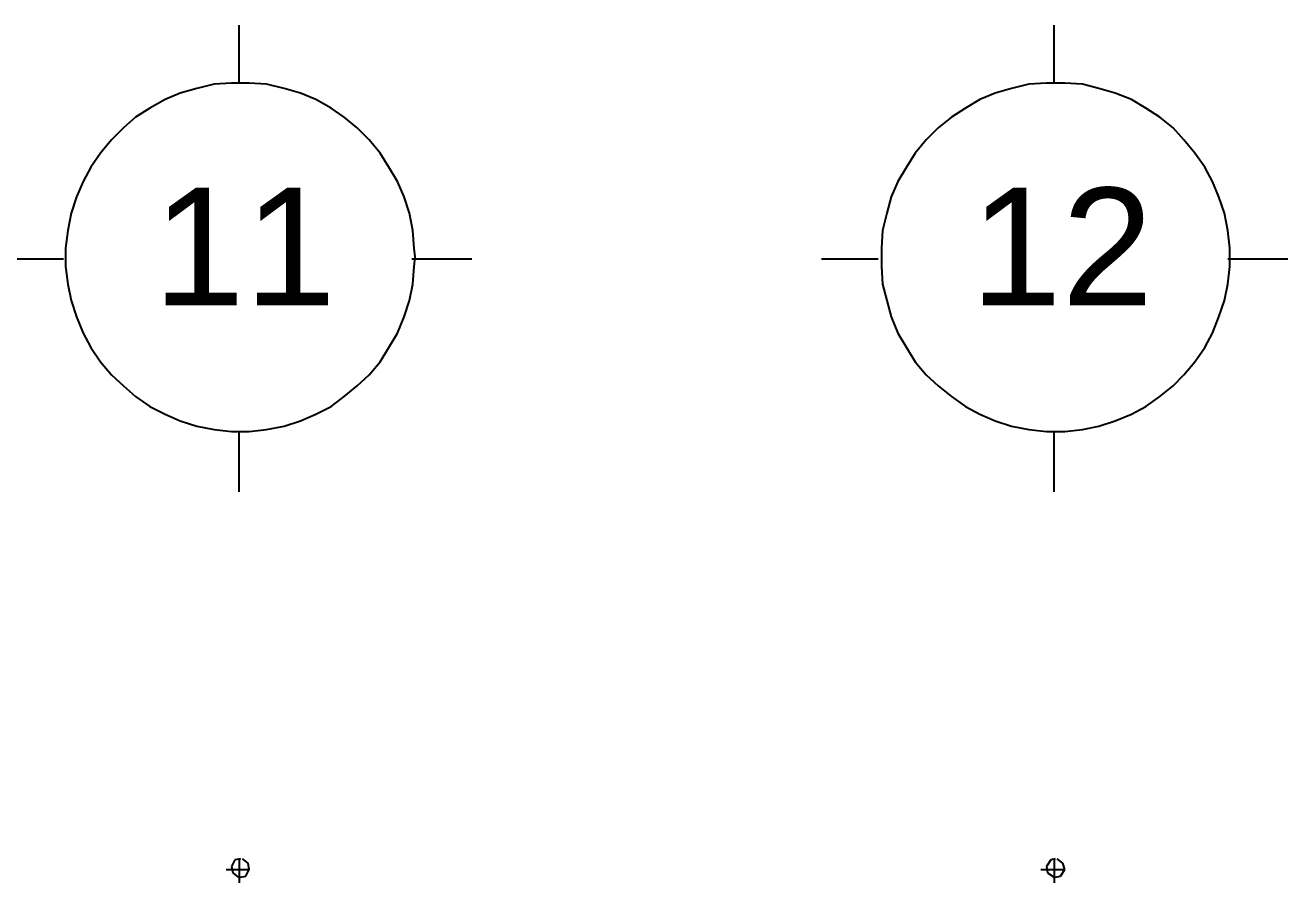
# Model space of a CAD drawing. Header units: millimetres. Extents: x 5 to 415, y 48 to 251.
# Drawn here: x 153.93 to 174.32, y 237.58 to 251.43 of the extents above; entities that cross this region are included whole.
import ezdxf

# ---------------------------------------------------------------- set-up
doc = ezdxf.new("R2010")
doc.units = ezdxf.units.MM
doc.layers.add('P', color=7, linetype='Continuous')
doc.layers.add('T', color=7, linetype='Continuous')

msp = doc.modelspace()

# ---------------------------------------------------------------- linework, layer by layer
at = {"layer": 'P'}
for points in [[(157.392, 250.49), (157.392, 251.425)], [(170.55, 250.49), (170.55, 251.425)], [(156.704, 250.402), (156.439, 250.331)], [(156.986, 250.472), (156.704, 250.402)], [(157.268, 250.49), (156.986, 250.472)], [(157.409, 250.49), (157.268, 250.49)], [(157.551, 250.49), (157.409, 250.49)], [(157.833, 250.472), (157.551, 250.49)], [(158.115, 250.402), (157.833, 250.472)], [(158.38, 250.331), (158.115, 250.402)], [(169.863, 250.402), (169.598, 250.331)], [(170.145, 250.472), (169.863, 250.402)], [(170.427, 250.49), (170.145, 250.472)], [(170.568, 250.49), (170.427, 250.49)], [(170.727, 250.49), (170.568, 250.49)], [(171.009, 250.472), (170.727, 250.49)], [(171.274, 250.402), (171.009, 250.472)], [(171.538, 250.331), (171.274, 250.402)], [(156.192, 250.225), (155.945, 250.084)], [(156.439, 250.331), (156.192, 250.225)], [(158.627, 250.225), (158.38, 250.331)], [(158.873, 250.084), (158.627, 250.225)], [(169.351, 250.225), (169.122, 250.084)], [(169.598, 250.331), (169.351, 250.225)], [(171.803, 250.225), (171.538, 250.331)], [(172.032, 250.084), (171.803, 250.225)], [(155.945, 250.084), (155.716, 249.943)], [(159.085, 249.943), (158.873, 250.084)], [(169.122, 250.084), (168.892, 249.943)], [(172.261, 249.943), (172.032, 250.084)], [(155.716, 249.943), (155.522, 249.767)], [(159.297, 249.767), (159.085, 249.943)], [(168.892, 249.943), (168.681, 249.767)], [(172.473, 249.767), (172.261, 249.943)], [(155.522, 249.767), (155.328, 249.573)], [(159.491, 249.573), (159.297, 249.767)], [(168.681, 249.767), (168.487, 249.573)], [(172.649, 249.573), (172.473, 249.767)], [(155.328, 249.573), (155.152, 249.361)], [(159.667, 249.361), (159.491, 249.573)], [(168.487, 249.573), (168.31, 249.361)], [(172.826, 249.361), (172.649, 249.573)], [(155.152, 249.361), (154.993, 249.132)], [(159.808, 249.132), (159.667, 249.361)], [(168.31, 249.361), (168.169, 249.132)], [(172.985, 249.132), (172.826, 249.361)], [(154.993, 249.132), (154.869, 248.902)], [(159.949, 248.902), (159.808, 249.132)], [(168.169, 249.132), (168.028, 248.902)], [(173.108, 248.902), (172.985, 249.132)], [(154.869, 248.902), (154.764, 248.655)], [(160.055, 248.655), (159.949, 248.902)], [(168.028, 248.902), (167.922, 248.655)], [(173.214, 248.655), (173.108, 248.902)], [(154.764, 248.655), (154.675, 248.391)], [(160.143, 248.391), (160.055, 248.655)], [(167.922, 248.655), (167.852, 248.391)], [(173.302, 248.391), (173.214, 248.655)], [(154.675, 248.391), (154.623, 248.109)], [(160.196, 248.109), (160.143, 248.391)], [(167.852, 248.391), (167.781, 248.109)], [(173.355, 248.109), (173.302, 248.391)], [(154.623, 248.109), (154.587, 247.826)], [(160.214, 247.826), (160.196, 248.109)], [(167.781, 248.109), (167.763, 247.826)], [(173.39, 247.826), (173.355, 248.109)], [(154.587, 247.826), (154.587, 247.685)], [(160.232, 247.685), (160.214, 247.826)], [(167.763, 247.826), (167.763, 247.685)], [(173.39, 247.685), (173.39, 247.826)], [(154.552, 247.65), (153.617, 247.65)], [(154.587, 247.685), (154.587, 247.527)], [(161.149, 247.65), (160.179, 247.65)], [(160.214, 247.527), (160.232, 247.685)], [(167.711, 247.65), (166.793, 247.65)], [(167.763, 247.685), (167.763, 247.527)], [(174.325, 247.65), (173.355, 247.65)], [(173.39, 247.527), (173.39, 247.685)], [(154.587, 247.527), (154.623, 247.244)], [(160.196, 247.244), (160.214, 247.527)], [(167.763, 247.527), (167.781, 247.244)], [(173.355, 247.244), (173.39, 247.527)], [(154.623, 247.244), (154.675, 246.98)], [(160.143, 246.98), (160.196, 247.244)], [(167.781, 247.244), (167.852, 246.98)], [(173.302, 246.98), (173.355, 247.244)], [(154.675, 246.98), (154.764, 246.715)], [(160.055, 246.715), (160.143, 246.98)], [(167.852, 246.98), (167.922, 246.715)], [(173.214, 246.715), (173.302, 246.98)], [(154.764, 246.715), (154.869, 246.451)], [(159.949, 246.451), (160.055, 246.715)], [(167.922, 246.715), (168.028, 246.451)], [(173.108, 246.451), (173.214, 246.715)], [(154.869, 246.451), (154.993, 246.221)], [(159.808, 246.221), (159.949, 246.451)], [(168.028, 246.451), (168.169, 246.221)], [(172.985, 246.221), (173.108, 246.451)], [(154.993, 246.221), (155.152, 245.992)], [(159.667, 245.992), (159.808, 246.221)], [(168.169, 246.221), (168.31, 245.992)], [(172.826, 245.992), (172.985, 246.221)], [(155.152, 245.992), (155.328, 245.78)], [(159.491, 245.78), (159.667, 245.992)], [(168.31, 245.992), (168.487, 245.78)], [(172.649, 245.78), (172.826, 245.992)], [(155.328, 245.78), (155.522, 245.604)], [(159.297, 245.604), (159.491, 245.78)], [(168.487, 245.78), (168.681, 245.604)], [(172.473, 245.604), (172.649, 245.78)], [(155.522, 245.604), (155.716, 245.428)], [(159.085, 245.428), (159.297, 245.604)], [(168.681, 245.604), (168.892, 245.428)], [(172.261, 245.428), (172.473, 245.604)], [(155.716, 245.428), (155.945, 245.269)], [(158.873, 245.269), (159.085, 245.428)], [(168.892, 245.428), (169.122, 245.269)], [(172.032, 245.269), (172.261, 245.428)], [(155.945, 245.269), (156.192, 245.145)], [(156.192, 245.145), (156.439, 245.039)], [(158.38, 245.039), (158.627, 245.145)], [(158.627, 245.145), (158.873, 245.269)], [(169.122, 245.269), (169.351, 245.145)], [(169.351, 245.145), (169.598, 245.039)], [(171.538, 245.039), (171.803, 245.145)], [(171.803, 245.145), (172.032, 245.269)], [(156.439, 245.039), (156.704, 244.951)], [(156.704, 244.951), (156.986, 244.898)], [(156.986, 244.898), (157.268, 244.863)], [(157.551, 244.863), (157.833, 244.898)], [(157.833, 244.898), (158.115, 244.951)], [(158.115, 244.951), (158.38, 245.039)], [(169.598, 245.039), (169.863, 244.951)], [(169.863, 244.951), (170.145, 244.898)], [(170.145, 244.898), (170.427, 244.863)], [(170.727, 244.863), (171.009, 244.898)], [(171.009, 244.898), (171.274, 244.951)], [(171.274, 244.951), (171.538, 245.039)], [(157.268, 244.863), (157.409, 244.863)], [(157.392, 243.893), (157.392, 244.863)], [(157.409, 244.863), (157.551, 244.863)], [(170.427, 244.863), (170.568, 244.863)], [(170.55, 243.893), (170.55, 244.863)], [(170.568, 244.863), (170.727, 244.863)], [(157.409, 237.966), (157.321, 237.949)], [(157.392, 237.966), (157.392, 237.578)], [(157.533, 237.896), (157.445, 237.966)], [(170.568, 237.966), (170.498, 237.949)], [(170.55, 237.966), (170.55, 237.578)], [(170.692, 237.896), (170.603, 237.966)], [(157.18, 237.79), (157.551, 237.79)], [(157.321, 237.949), (157.268, 237.843)], [(157.268, 237.843), (157.286, 237.737)], [(157.498, 237.684), (157.551, 237.79)], [(157.551, 237.79), (157.533, 237.896)], [(170.339, 237.79), (170.727, 237.79)], [(170.498, 237.949), (170.427, 237.843)], [(170.427, 237.843), (170.445, 237.737)], [(170.656, 237.684), (170.727, 237.79)], [(170.727, 237.79), (170.692, 237.896)], [(157.286, 237.737), (157.374, 237.666)], [(157.409, 237.666), (157.498, 237.684)], [(170.445, 237.737), (170.55, 237.666)], [(170.568, 237.666), (170.656, 237.684)]]:
    msp.add_lwpolyline(points, dxfattribs=at)

# ---------------------------------------------------------------- texts
at = {"layer": 'T', "char_height": 1.9, "attachment_point": 7}
for s, insert in [('{\\fArial|b0|i0|c0|p18;11}', (156, 246.9)), ('{\\fArial|b0|i0|c0|p18;12}', (169.2, 246.9))]:
    msp.add_mtext(s, dxfattribs=dict(at, insert=insert))

doc.saveas('drawing.dxf')
